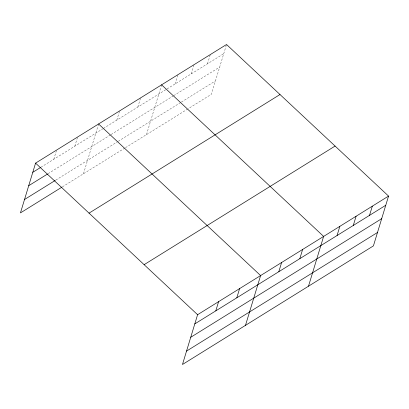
<?xml version="1.0" encoding="UTF-8"?>
<svg xmlns="http://www.w3.org/2000/svg" width="409" height="409" viewBox="0 0 409 409"><rect width="100%" height="100%" fill="white"/><g stroke="black" fill="none" stroke-linecap="round" stroke-linejoin="round"><path stroke-width="0.31" stroke-dasharray="2.04 1.53" d="M53.794 159.259L56.411 150.645M74.796 146.212L77.413 137.598M83.467 173.769L98.421 124.551M116.805 120.118L119.602 110.926M137.813 107.066L140.604 97.879M146.483 134.622L161.611 84.832M175.052 83.937L177.843 74.75M191.279 73.855L194.076 64.663M207.511 63.773L210.303 54.581M226.361 45.077L211.407 94.295L188.14 108.748M40.864 167.291L102.802 128.815M103.344 128.482L223.743 53.691M48.104 173.661L110.583 134.852M111.12 134.52L173.145 95.992M173.682 95.655L219.674 67.091M55.762 180.108L117.7 141.632M118.237 141.299L180.85 102.403M181.392 102.066L215.477 80.895M62.459 186.816L124.939 148.007M125.476 147.669L187.603 109.08"/><path stroke-width="0.61" d="M388.55 196.09L197.593 314.705L182.465 364.501L373.422 245.881L388.55 196.09L226.535 44.499L35.578 163.119L20.45 212.91L61.923 187.148M215.804 310.85L218.6 301.658M236.811 297.798L239.602 288.611M245.482 325.354L260.61 275.564L98.595 123.973M278.82 271.704L281.612 262.517M299.828 258.657L302.619 249.464M308.498 286.213L323.626 236.417L161.611 84.832M337.062 235.528L339.853 226.335M353.294 225.441L356.086 216.254M369.526 215.359L372.318 206.172M32.786 172.307L40.327 167.624M28.717 185.706L47.567 173.999M24.52 199.51L55.22 180.441M89.044 213.14L280.001 94.525M144.126 264.679L335.083 146.064M194.802 323.897L385.759 205.277M190.727 337.297L381.689 218.677M186.535 351.101L377.492 232.481M35.578 163.119L197.593 314.705"/></g></svg>
